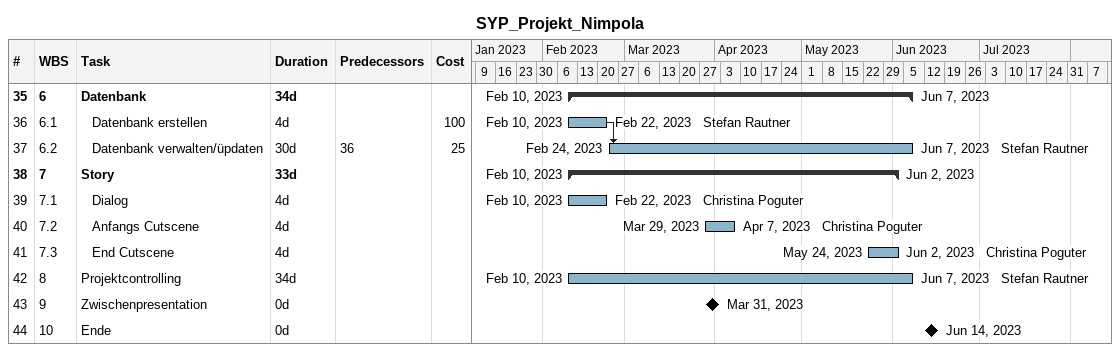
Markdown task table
SYP_Projekt_Nimpola

| ID | WBS | Task | Duration | Start | Finish | Predecessors | Resources | Cost |
|---|---|---|---|---|---|---|---|---|
| 35 | 6 | **Datenbank** | 34d | 2023-02-10 | 2023-06-07 |  |  |  |
| 36 | 6.1 | Datenbank erstellen | 4d | 2023-02-10 | 2023-02-22 |  | Stefan Rautner | 100 |
| 37 | 6.2 | Datenbank verwalten/üpdaten | 30d | 2023-02-24 | 2023-06-07 | 36 | Stefan Rautner | 25 |
| 38 | 7 | **Story** | 33d | 2023-02-10 | 2023-06-02 |  |  |  |
| 39 | 7.1 | Dialog | 4d | 2023-02-10 | 2023-02-22 |  | Christina Poguter |  |
| 40 | 7.2 | Anfangs Cutscene | 4d | 2023-03-29 | 2023-04-07 |  | Christina Poguter |  |
| 41 | 7.3 | End Cutscene | 4d | 2023-05-24 | 2023-06-02 |  | Christina Poguter |  |
| 42 | 8 | Projektcontrolling | 34d | 2023-02-10 | 2023-06-07 |  | Stefan Rautner |  |
| 43 | 9 | Zwischenpresentation | 0d | 2023-03-31 | 2023-03-31 |  |  |  |
| 44 | 10 | Ende | 0d | 2023-06-14 | 2023-06-14 |  |  |  |
